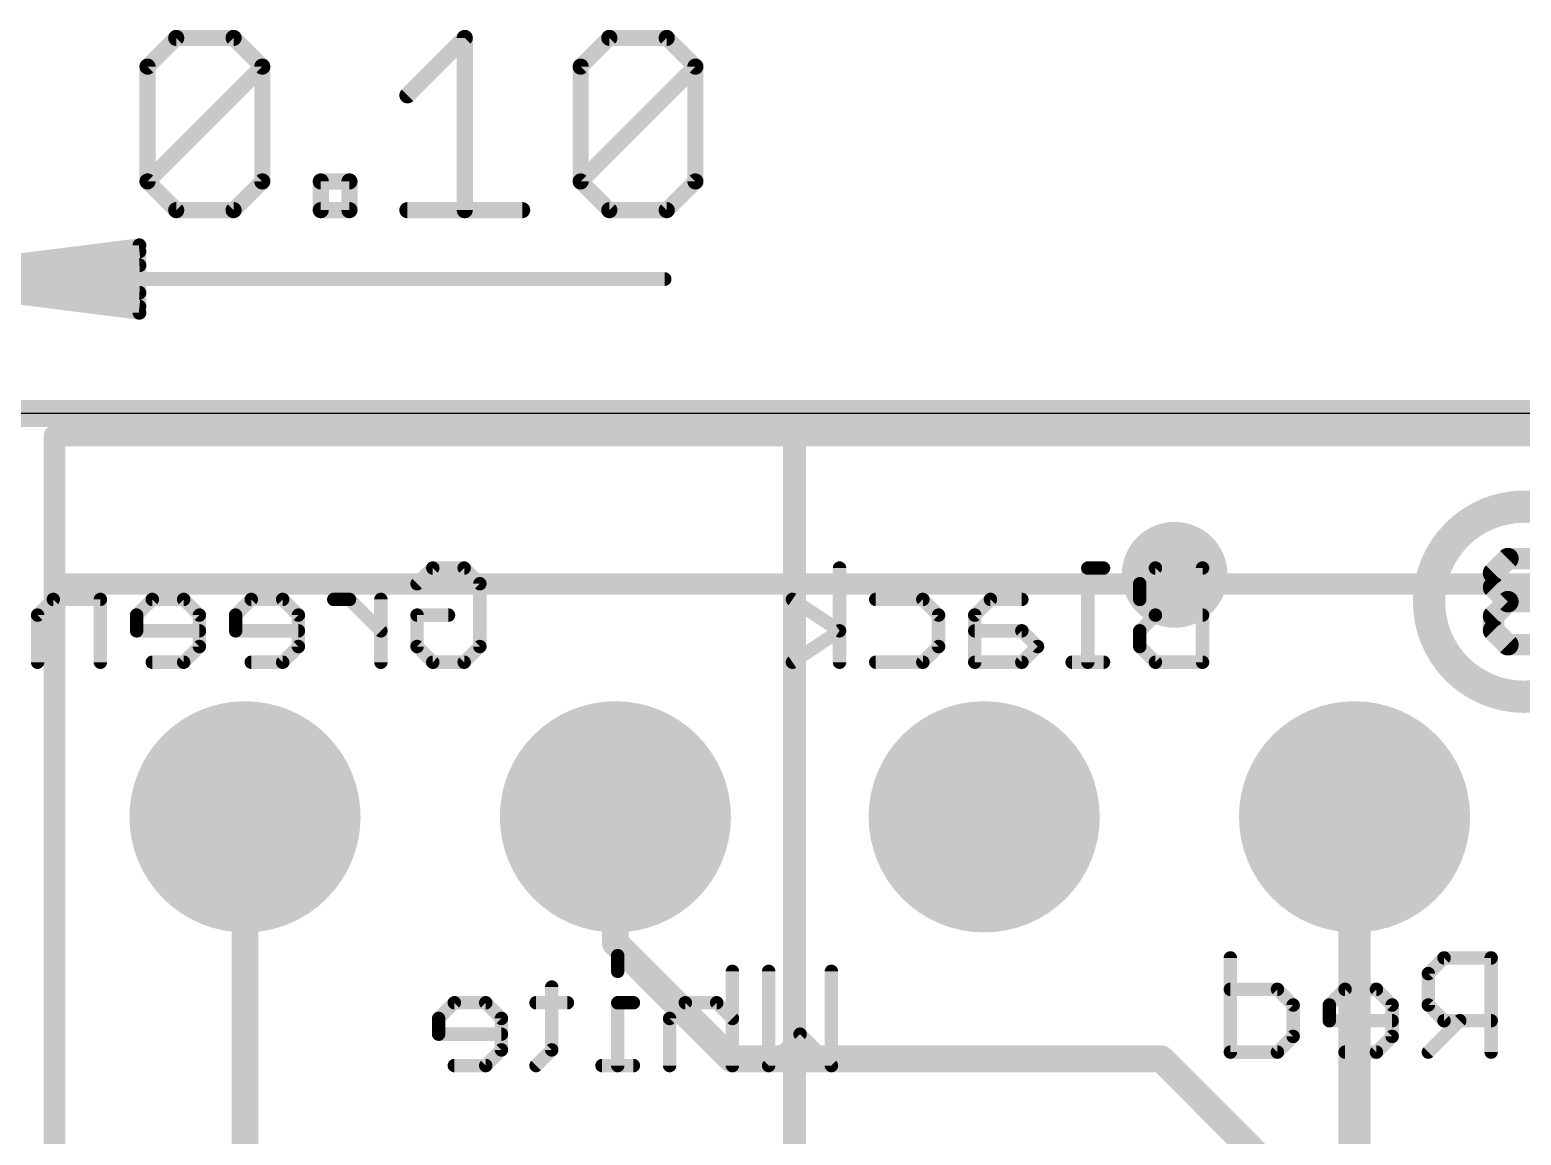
# Model space of a CAD drawing. Extents: x -9.1 to 30.1, y -12.8 to 22.4.
# Drawn here: x 0.29 to 14.39, y 11.92 to 22.36 of the extents above; entities that cross this region are included whole.
import ezdxf

# ---------------------------------------------------------------- set-up
doc = ezdxf.new("R2010")
doc.units = 0
for name, color, linetype in [('1', 12, 'CONTINUOUS'), ('16', 5, 'CONTINUOUS'), ('17', 110, 'CONTINUOUS'), ('20', 53, 'CONTINUOUS'), ('21', 40, 'CONTINUOUS'), ('22', 6, 'CONTINUOUS'), ('47', 253, 'CONTINUOUS')]:
    doc.layers.add(name, color=color, linetype=linetype)

# ---------------------------------------------------------------- blocks, each defined once
blk = doc.blocks.new('PIE')
at = {"const_width": 0.5}
blk.add_lwpolyline([(0, -0.25, 1), (0, 0.25, 1), (0, -0.25)], format="xyb", dxfattribs=at)
blk = doc.blocks.new('ROUNDP')
at = {"const_width": 0.5}
blk.add_lwpolyline([(0, -0.25, 1), (0, 0.25, 1), (0, -0.25)], format="xyb", dxfattribs=at)

msp = doc.modelspace()

# ---------------------------------------------------------------- linework, layer by layer
at = {"layer": '1', "const_width": 0.254}
for points in [[(-5.1435, 18.7325), (20.2565, 18.7325)], [(2.3275, 14.9225), (2.3275, 11.4275)], [(5.8275, 13.7305), (5.8275, 14.9225)], [(6.9215, 12.6365), (5.8275, 13.7305)], [(10.9855, 12.6365), (6.9215, 12.6365)], [(13.589, 10.033), (10.9855, 12.6365)]]:
    msp.add_lwpolyline(points, dxfattribs=at)
at = {"layer": '1', "const_width": 0.127}
for points in [[(2.391, 14.9225, 1), (2.264, 14.9225)], [(5.891, 14.9225, 1), (5.764, 14.9225)], [(5.8724, 13.7754, 1), (5.7826, 13.6856)], [(5.764, 13.7305, 1), (5.891, 13.7305)], [(6.9215, 12.7, 1), (6.9215, 12.573)], [(6.8766, 12.5916, 1), (6.9664, 12.6814)], [(11.0304, 12.6814, 1), (10.9406, 12.5916)], [(10.9855, 12.573, 1), (10.9855, 12.7)]]:
    msp.add_lwpolyline(points, format="xyb", dxfattribs=at)
at = {"layer": '16'}
for points, const_width in [([(-5.1435, 18.7325), (20.2565, 18.7325)], 0.254), ([(12.8125, 14.9225), (12.8125, 6.2085)], 0.3048)]:
    msp.add_lwpolyline(points, dxfattribs=dict(at, const_width=const_width))
at = {"layer": '16', "const_width": 0.1524}
msp.add_lwpolyline([(12.8887, 14.9225, 1), (12.7363, 14.9225)], format="xyb", dxfattribs=at)
at = {"layer": '20'}
msp.add_line((17.7165, 18.7325), (-2.6035, 18.7325), dxfattribs=at)
at = {"layer": '21', "const_width": 0.2032}
for points in [[(7.5275, 18.5225), (0.5275, 18.5225)], [(0.5275, 18.5225), (0.5275, 17.1225)], [(14.5125, 18.5225), (7.5125, 18.5225)], [(7.5125, 18.5225), (7.5125, 17.1225)], [(7.5275, 17.1225), (7.5275, 18.5225)], [(0.5275, 17.1225), (0.5275, 11.5225)], [(7.5275, 17.1225), (0.5275, 17.1225)], [(7.5125, 17.1225), (7.5125, 11.5225)], [(14.5125, 17.1225), (7.5125, 17.1225)], [(7.5275, 11.5225), (7.5275, 17.1225)]]:
    msp.add_lwpolyline(points, dxfattribs=at)
at = {"layer": '21', "const_width": 0.1016}
for points in [[(0.5275, 18.5733, 1), (0.5275, 18.4717)], [(0.5783, 18.5225, 1), (0.4767, 18.5225)], [(7.5125, 18.5733, 1), (7.5125, 18.4717)], [(7.5633, 18.5225, 1), (7.4617, 18.5225)], [(7.5783, 18.5225, 1), (7.4767, 18.5225)], [(7.5275, 18.4717, 1), (7.5275, 18.5733)], [(0.5783, 17.1225, 1), (0.4767, 17.1225)], [(0.5275, 17.1733, 1), (0.5275, 17.0717)], [(7.5633, 17.1225, 1), (7.4617, 17.1225)], [(7.5125, 17.1733, 1), (7.5125, 17.0717)], [(7.5783, 17.1225, 1), (7.4767, 17.1225)], [(7.5275, 17.0717, 1), (7.5275, 17.1733)], [(0.4767, 17.1225, 1), (0.5783, 17.1225)], [(7.4617, 17.1225, 1), (7.5633, 17.1225)], [(7.4767, 17.1225, 1), (7.5783, 17.1225)]]:
    msp.add_lwpolyline(points, format="xyb", dxfattribs=at)
at = {"layer": '22'}
for points, const_width in [([(14.4145, 16.0565, 1), (14.4145, 17.8525, 1), (14.4145, 16.0565)], 0.3048), ([(4.102, 17.3045, 1), (4.102, 17.241)], 0.0635), ([(4.1244, 17.2503, 1), (4.0795, 17.2952)], 0.0635), ([(4.421, 17.2952, 1), (4.3761, 17.2503)], 0.0635), ([(4.3985, 17.241, 1), (4.3985, 17.3045)], 0.0635), ([(7.9774, 17.2728, 1), (7.9139, 17.2728)], 0.0635), ([(10.2921, 17.3045, 1), (10.2921, 17.241)], 0.0635), ([(10.3239, 17.2728, 1), (10.2604, 17.2728)], 0.0635), ([(10.4404, 17.241, 1), (10.4404, 17.3045)], 0.0635), ([(10.931, 17.3045, 1), (10.931, 17.241)], 0.0635), ([(10.9535, 17.2503, 1), (10.9086, 17.2952)], 0.0635), ([(11.4077, 17.2728, 1), (11.3442, 17.2728)], 0.0635), ([(11.3759, 17.241, 1), (11.3759, 17.3045)], 0.0635), ([(14.2618, 17.4124, 1), (14.2618, 17.3108)], 0.1016), ([(14.2977, 17.3257, 1), (14.2258, 17.3975)], 0.1016), ([(14.177, 17.226, 1), (14.0754, 17.226)], 0.1016), ([(14.0903, 17.2619, 1), (14.1621, 17.1901)], 0.1016), ([(3.9312, 17.1469, 1), (3.9761, 17.102)], 0.0635), ([(4.5786, 17.1245, 1), (4.5151, 17.1245)], 0.0635), ([(4.5244, 17.102, 1), (4.5693, 17.1469)], 0.0635), ([(10.8145, 17.1245, 1), (10.751, 17.1245)], 0.0635), ([(10.7603, 17.1469, 1), (10.8052, 17.102)], 0.0635), ([(14.1621, 17.1263, 1), (14.0903, 17.0545)], 0.1016), ([(14.0754, 17.0904, 1), (14.177, 17.0904)], 0.1016), ([(14.2618, 17.0056, 1), (14.2618, 16.904)], 0.1016), ([(14.2977, 16.9189, 1), (14.2258, 16.9908)], 0.1016), ([(0.5158, 17.0079, 1), (0.5158, 16.9444)], 0.0635), ([(0.5383, 16.9537, 1), (0.4934, 16.9986)], 0.0635), ([(0.9924, 16.9762, 1), (0.9289, 16.9762)], 0.0635), ([(0.9607, 16.9444, 1), (0.9607, 17.0079)], 0.0635), ([(1.4513, 17.0079, 1), (1.4513, 16.9444)], 0.0635), ([(1.4738, 16.9537, 1), (1.4289, 16.9986)], 0.0635), ([(1.7704, 16.9986, 1), (1.7255, 16.9537)], 0.0635), ([(1.7479, 16.9444, 1), (1.7479, 17.0079)], 0.0635), ([(2.3868, 17.0079, 1), (2.3868, 16.9444)], 0.0635), ([(2.4093, 16.9537, 1), (2.3644, 16.9986)], 0.0635), ([(2.7059, 16.9986, 1), (2.661, 16.9537)], 0.0635), ([(2.6834, 16.9444, 1), (2.6834, 17.0079)], 0.0635), ([(3.1664, 17.0079, 1), (3.1664, 16.9444)], 0.0635), ([(3.3372, 16.9986, 1), (3.2923, 16.9537)], 0.0635), ([(3.3147, 16.9444, 1), (3.3147, 17.0079)], 0.0635), ([(3.6431, 16.9762, 1), (3.5796, 16.9762)], 0.0635), ([(7.5184, 17.0026, 1), (7.4832, 16.9498)], 0.0635), ([(8.288, 17.0079, 1), (8.288, 16.9444)], 0.0635), ([(8.7554, 16.9986, 1), (8.7105, 16.9537)], 0.0635), ([(8.7329, 16.9444, 1), (8.7329, 17.0079)], 0.0635), ([(9.3718, 17.0079, 1), (9.3718, 16.9444)], 0.0635), ([(9.3943, 16.9537, 1), (9.3494, 16.9986)], 0.0635), ([(9.6684, 16.9444, 1), (9.6684, 17.0079)], 0.0635), ([(10.751, 16.9762, 1), (10.8145, 16.9762)], 0.0635), ([(10.8052, 16.9986, 1), (10.7603, 16.9537)], 0.0635), ([(14.177, 16.8193, 1), (14.0754, 16.8193)], 0.1016), ([(14.2258, 16.9189, 1), (14.2977, 16.9908)], 0.1016), ([(0.3993, 16.8279, 1), (0.3358, 16.8279)], 0.0635), ([(0.3451, 16.8503, 1), (0.39, 16.8054)], 0.0635), ([(1.3348, 16.8279, 1), (1.2713, 16.8279)], 0.0635), ([(1.2806, 16.8503, 1), (1.3255, 16.8054)], 0.0635), ([(1.928, 16.8279, 1), (1.8645, 16.8279)], 0.0635), ([(1.8738, 16.8054, 1), (1.9187, 16.8503)], 0.0635), ([(2.2703, 16.8279, 1), (2.2068, 16.8279)], 0.0635), ([(2.2161, 16.8503, 1), (2.261, 16.8054)], 0.0635), ([(2.8635, 16.8279, 1), (2.8, 16.8279)], 0.0635), ([(2.8093, 16.8054, 1), (2.8542, 16.8503)], 0.0635), ([(3.9854, 16.8279, 1), (3.9219, 16.8279)], 0.0635), ([(3.9537, 16.8596, 1), (3.9537, 16.7961)], 0.0635), ([(4.2503, 16.7961, 1), (4.2503, 16.8596)], 0.0635), ([(8.913, 16.8279, 1), (8.8495, 16.8279)], 0.0635), ([(8.8588, 16.8054, 1), (8.9037, 16.8503)], 0.0635), ([(9.2553, 16.8279, 1), (9.1918, 16.8279)], 0.0635), ([(9.2011, 16.8503, 1), (9.246, 16.8054)], 0.0635), ([(10.931, 16.8596, 1), (10.931, 16.7961)], 0.0635), ([(10.9535, 16.8054, 1), (10.9086, 16.8503)], 0.0635), ([(10.9086, 16.8054, 1), (10.9535, 16.8503)], 0.0635), ([(11.3759, 16.7961, 1), (11.3759, 16.8596)], 0.0635), ([(14.0903, 16.8552, 1), (14.1621, 16.7833)], 0.1016), ([(14.1621, 16.7196, 1), (14.0903, 16.6478)], 0.1016), ([(1.303, 16.7113, 1), (1.303, 16.6478)], 0.0635), ([(1.2713, 16.6796, 1), (1.3348, 16.6796)], 0.0635), ([(1.8962, 16.6478, 1), (1.8962, 16.7113)], 0.0635), ([(2.2068, 16.6796, 1), (2.2703, 16.6796)], 0.0635), ([(2.2386, 16.7113, 1), (2.2386, 16.6478)], 0.0635), ([(2.8317, 16.6478, 1), (2.8317, 16.7113)], 0.0635), ([(3.5889, 16.6571, 1), (3.6338, 16.702)], 0.0635), ([(7.9633, 16.6532, 1), (7.9281, 16.706)], 0.0635), ([(7.9281, 16.6532, 1), (7.9633, 16.706)], 0.0635), ([(9.2236, 16.7113, 1), (9.2236, 16.6478)], 0.0635), ([(9.6909, 16.702, 1), (9.646, 16.6571)], 0.0635), ([(9.6684, 16.6478, 1), (9.6684, 16.7113)], 0.0635), ([(10.8145, 16.6796, 1), (10.751, 16.6796)], 0.0635), ([(10.7603, 16.702, 1), (10.8052, 16.6571)], 0.0635), ([(14.0754, 16.6837, 1), (14.177, 16.6837)], 0.1016), ([(14.2618, 16.5989, 1), (14.2618, 16.4973)], 0.1016), ([(14.2258, 16.5122, 1), (14.2977, 16.584)], 0.1016), ([(1.8645, 16.5313, 1), (1.928, 16.5313)], 0.0635), ([(1.9187, 16.5088, 1), (1.8738, 16.5537)], 0.0635), ([(2.8, 16.5313, 1), (2.8635, 16.5313)], 0.0635), ([(2.8542, 16.5088, 1), (2.8093, 16.5537)], 0.0635), ([(3.9219, 16.5313, 1), (3.9854, 16.5313)], 0.0635), ([(3.9761, 16.5537, 1), (3.9312, 16.5088)], 0.0635), ([(4.5151, 16.5313, 1), (4.5786, 16.5313)], 0.0635), ([(4.5693, 16.5088, 1), (4.5244, 16.5537)], 0.0635), ([(8.8495, 16.5313, 1), (8.913, 16.5313)], 0.0635), ([(8.9037, 16.5088, 1), (8.8588, 16.5537)], 0.0635), ([(9.8392, 16.5088, 1), (9.7943, 16.5537)], 0.0635), ([(9.7943, 16.5088, 1), (9.8392, 16.5537)], 0.0635), ([(10.751, 16.5313, 1), (10.8145, 16.5313)], 0.0635), ([(10.8052, 16.5537, 1), (10.7603, 16.5088)], 0.0635), ([(0.3358, 16.383, 1), (0.3993, 16.383)], 0.0635), ([(0.9289, 16.383, 1), (0.9924, 16.383)], 0.0635), ([(1.4513, 16.4147, 1), (1.4513, 16.3513)], 0.0635), ([(1.7255, 16.4055, 1), (1.7704, 16.3605)], 0.0635), ([(1.7479, 16.3513, 1), (1.7479, 16.4147)], 0.0635), ([(2.3868, 16.4147, 1), (2.3868, 16.3513)], 0.0635), ([(2.661, 16.4055, 1), (2.7059, 16.3605)], 0.0635), ([(2.6834, 16.3513, 1), (2.6834, 16.4147)], 0.0635), ([(3.5796, 16.383, 1), (3.6431, 16.383)], 0.0635), ([(4.102, 16.4147, 1), (4.102, 16.3513)], 0.0635), ([(4.0795, 16.3605, 1), (4.1244, 16.4055)], 0.0635), ([(4.3761, 16.4055, 1), (4.421, 16.3605)], 0.0635), ([(4.3985, 16.3513, 1), (4.3985, 16.4147)], 0.0635), ([(7.4832, 16.4094, 1), (7.5184, 16.3566)], 0.0635), ([(7.9139, 16.383, 1), (7.9774, 16.383)], 0.0635), ([(8.288, 16.4147, 1), (8.288, 16.3513)], 0.0635), ([(8.7105, 16.4055, 1), (8.7554, 16.3605)], 0.0635), ([(8.7329, 16.3513, 1), (8.7329, 16.4147)], 0.0635), ([(9.2236, 16.4147, 1), (9.2236, 16.3513)], 0.0635), ([(9.1918, 16.383, 1), (9.2553, 16.383)], 0.0635), ([(9.646, 16.4055, 1), (9.6909, 16.3605)], 0.0635), ([(9.6684, 16.3513, 1), (9.6684, 16.4147)], 0.0635), ([(10.1438, 16.4147, 1), (10.1438, 16.3513)], 0.0635), ([(10.2604, 16.383, 1), (10.3239, 16.383)], 0.0635), ([(10.4404, 16.3513, 1), (10.4404, 16.4147)], 0.0635), ([(10.931, 16.4147, 1), (10.931, 16.3513)], 0.0635), ([(10.9086, 16.3605, 1), (10.9535, 16.4055)], 0.0635), ([(11.3442, 16.383, 1), (11.4077, 16.383)], 0.0635), ([(11.3759, 16.3513, 1), (11.3759, 16.4147)], 0.0635), ([(5.8814, 13.6111, 1), (5.8179, 13.6111)], 0.0635), ([(11.6708, 13.5898, 1), (11.6073, 13.5898)], 0.0635), ([(13.6584, 13.6215, 1), (13.6584, 13.558)], 0.0635), ([(13.6809, 13.5673, 1), (13.6359, 13.6122)], 0.0635), ([(14.135, 13.5898, 1), (14.0715, 13.5898)], 0.0635), ([(14.1033, 13.558, 1), (14.1033, 13.6215)], 0.0635), ([(5.8179, 13.4628, 1), (5.8814, 13.4628)], 0.0635), ([(6.9652, 13.4628, 1), (6.9017, 13.4628)], 0.0635), ([(7.3075, 13.4628, 1), (7.244, 13.4628)], 0.0635), ([(7.9007, 13.4628, 1), (7.8372, 13.4628)], 0.0635), ([(13.5419, 13.4415, 1), (13.4784, 13.4415)], 0.0635), ([(13.4877, 13.4639, 1), (13.5326, 13.419)], 0.0635), ([(5.2577, 13.3145, 1), (5.1942, 13.3145)], 0.0635), ([(11.6391, 13.3249, 1), (11.6391, 13.2614)], 0.0635), ([(12.1064, 13.3156, 1), (12.0615, 13.2707)], 0.0635), ([(12.0839, 13.2614, 1), (12.0839, 13.3249)], 0.0635), ([(12.7229, 13.3249, 1), (12.7229, 13.2614)], 0.0635), ([(12.7453, 13.2707, 1), (12.7004, 13.3156)], 0.0635), ([(13.0419, 13.3156, 1), (12.997, 13.2707)], 0.0635), ([(13.0195, 13.2614, 1), (13.0195, 13.3249)], 0.0635), ([(4.3057, 13.1979, 1), (4.3057, 13.1344)], 0.0635), ([(4.3281, 13.1437, 1), (4.2832, 13.1886)], 0.0635), ([(4.6247, 13.1886, 1), (4.5798, 13.1437)], 0.0635), ([(4.6023, 13.1344, 1), (4.6023, 13.1979)], 0.0635), ([(5.0777, 13.1979, 1), (5.0777, 13.1344)], 0.0635), ([(5.3742, 13.1344, 1), (5.3742, 13.1979)], 0.0635), ([(5.8496, 13.1979, 1), (5.8496, 13.1344)], 0.0635), ([(5.8814, 13.1662, 1), (5.8179, 13.1662)], 0.0635), ([(5.9979, 13.1344, 1), (5.9979, 13.1979)], 0.0635), ([(6.4886, 13.1979, 1), (6.4886, 13.1344)], 0.0635), ([(6.511, 13.1437, 1), (6.4661, 13.1886)], 0.0635), ([(6.8076, 13.1886, 1), (6.7627, 13.1437)], 0.0635), ([(6.7851, 13.1344, 1), (6.7851, 13.1979)], 0.0635), ([(12.264, 13.1449, 1), (12.2005, 13.1449)], 0.0635), ([(12.2098, 13.1224, 1), (12.2547, 13.1673)], 0.0635), ([(12.6063, 13.1449, 1), (12.5428, 13.1449)], 0.0635), ([(12.5521, 13.1673, 1), (12.597, 13.1224)], 0.0635), ([(13.1995, 13.1449, 1), (13.136, 13.1449)], 0.0635), ([(13.1453, 13.1224, 1), (13.1902, 13.1673)], 0.0635), ([(13.4784, 13.1449, 1), (13.5419, 13.1449)], 0.0635), ([(13.5326, 13.1673, 1), (13.4877, 13.1224)], 0.0635), ([(4.1891, 13.0179, 1), (4.1256, 13.0179)], 0.0635), ([(4.1349, 13.0403, 1), (4.1798, 12.9954)], 0.0635), ([(4.7823, 13.0179, 1), (4.7188, 13.0179)], 0.0635), ([(4.7281, 12.9954, 1), (4.773, 13.0403)], 0.0635), ([(6.372, 13.0179, 1), (6.3085, 13.0179)], 0.0635), ([(6.3178, 13.0403, 1), (6.3627, 12.9954)], 0.0635), ([(6.911, 12.9954, 1), (6.9559, 13.0403)], 0.0635), ([(12.5428, 12.9966, 1), (12.6063, 12.9966)], 0.0635), ([(12.5746, 13.0283, 1), (12.5746, 12.9648)], 0.0635), ([(13.1678, 12.9648, 1), (13.1678, 13.0283)], 0.0635), ([(13.6584, 13.0283, 1), (13.6584, 12.9648)], 0.0635), ([(13.6359, 12.9741, 1), (13.6809, 13.019)], 0.0635), ([(13.8291, 12.9741, 1), (13.7842, 13.019)], 0.0635), ([(14.1033, 12.9648, 1), (14.1033, 13.0283)], 0.0635), ([(4.1574, 12.9013, 1), (4.1574, 12.8378)], 0.0635), ([(4.1256, 12.8696, 1), (4.1891, 12.8696)], 0.0635), ([(4.7506, 12.8378, 1), (4.7506, 12.9013)], 0.0635), ([(7.5948, 12.892, 1), (7.5499, 12.8471)], 0.0635), ([(7.5948, 12.8471, 1), (7.5499, 12.892)], 0.0635), ([(12.2005, 12.8483, 1), (12.264, 12.8483)], 0.0635), ([(12.2547, 12.8258, 1), (12.2098, 12.8707)], 0.0635), ([(13.136, 12.8483, 1), (13.1995, 12.8483)], 0.0635), ([(13.1902, 12.8258, 1), (13.1453, 12.8707)], 0.0635), ([(4.7188, 12.7213, 1), (4.7823, 12.7213)], 0.0635), ([(4.773, 12.6988, 1), (4.7281, 12.7437)], 0.0635), ([(5.1942, 12.7213, 1), (5.2577, 12.7213)], 0.0635), ([(5.2484, 12.6988, 1), (5.2035, 12.7437)], 0.0635), ([(11.6391, 12.7318, 1), (11.6391, 12.6683)], 0.0635), ([(11.6073, 12.7, 1), (11.6708, 12.7)], 0.0635), ([(12.0615, 12.7225, 1), (12.1064, 12.6775)], 0.0635), ([(12.0839, 12.6683, 1), (12.0839, 12.7318)], 0.0635), ([(12.7229, 12.7318, 1), (12.7229, 12.6683)], 0.0635), ([(12.997, 12.7225, 1), (13.0419, 12.6775)], 0.0635), ([(13.0195, 12.6683, 1), (13.0195, 12.7318)], 0.0635), ([(13.4877, 12.7225, 1), (13.5326, 12.6775)], 0.0635), ([(14.0715, 12.7, 1), (14.135, 12.7)], 0.0635), ([(4.3057, 12.6048, 1), (4.3057, 12.5412)], 0.0635), ([(4.5798, 12.5955, 1), (4.6247, 12.5505)], 0.0635), ([(4.6023, 12.5412, 1), (4.6023, 12.6048)], 0.0635), ([(5.0552, 12.5955, 1), (5.1001, 12.5505)], 0.0635), ([(5.7013, 12.6048, 1), (5.7013, 12.5412)], 0.0635), ([(5.8179, 12.573, 1), (5.8814, 12.573)], 0.0635), ([(5.9979, 12.5412, 1), (5.9979, 12.6048)], 0.0635), ([(6.3085, 12.573, 1), (6.372, 12.573)], 0.0635), ([(6.9017, 12.573, 1), (6.9652, 12.573)], 0.0635), ([(7.2533, 12.5955, 1), (7.2982, 12.5505)], 0.0635), ([(7.244, 12.573, 1), (7.3075, 12.573)], 0.0635), ([(7.8372, 12.573, 1), (7.9007, 12.573)], 0.0635), ([(7.8465, 12.5505, 1), (7.8914, 12.5955)], 0.0635)]:
    msp.add_lwpolyline(points, format="xyb", dxfattribs=dict(at, const_width=const_width))
for points, const_width in [([(3.9537, 17.1245), (4.102, 17.2728)], 0.127), ([(4.102, 17.2728), (4.3985, 17.2728)], 0.127), ([(4.3985, 17.2728), (4.5468, 17.1245)], 0.127), ([(7.9457, 16.383), (7.9457, 17.2728)], 0.127), ([(10.4404, 17.2728), (10.2921, 17.2728)], 0.127), ([(10.2921, 17.2728), (10.2921, 16.383)], 0.127), ([(10.931, 17.2728), (10.7827, 17.1245)], 0.127), ([(11.3759, 17.2728), (10.931, 17.2728)], 0.127), ([(11.3759, 16.383), (11.3759, 17.2728)], 0.127), ([(14.2618, 17.3616), (14.1262, 17.226)], 0.2032), ([(14.6685, 17.3616), (14.2618, 17.3616)], 0.2032), ([(14.1262, 17.226), (14.1262, 17.0904)], 0.2032), ([(4.5468, 17.1245), (4.5468, 16.5313)], 0.127), ([(10.7827, 17.1245), (10.7827, 16.9762)], 0.127), ([(14.1262, 17.0904), (14.2618, 16.9548)], 0.2032), ([(14.2618, 16.9548), (14.1262, 16.8193)], 0.2032), ([(14.6685, 16.9548), (14.2618, 16.9548)], 0.2032), ([(0.5158, 16.9762), (0.3675, 16.8279)], 0.127), ([(0.9607, 16.9762), (0.5158, 16.9762)], 0.127), ([(0.9607, 16.383), (0.9607, 16.9762)], 0.127), ([(1.4513, 16.9762), (1.303, 16.8279)], 0.127), ([(1.7479, 16.9762), (1.4513, 16.9762)], 0.127), ([(1.8962, 16.8279), (1.7479, 16.9762)], 0.127), ([(2.3868, 16.9762), (2.2386, 16.8279)], 0.127), ([(2.6834, 16.9762), (2.3868, 16.9762)], 0.127), ([(2.8317, 16.8279), (2.6834, 16.9762)], 0.127), ([(3.3147, 16.9762), (3.1664, 16.9762)], 0.127), ([(3.6113, 16.6796), (3.3147, 16.9762)], 0.127), ([(3.6113, 16.383), (3.6113, 16.9762)], 0.127), ([(7.9457, 16.6796), (7.5008, 16.9762)], 0.127), ([(8.288, 16.9762), (8.7329, 16.9762)], 0.127), ([(8.7329, 16.9762), (8.8812, 16.8279)], 0.127), ([(9.3718, 16.9762), (9.2236, 16.8279)], 0.127), ([(9.6684, 16.9762), (9.3718, 16.9762)], 0.127), ([(10.7827, 16.9762), (10.931, 16.8279)], 0.127), ([(14.1262, 16.8193), (14.1262, 16.6837)], 0.2032), ([(0.3675, 16.8279), (0.3675, 16.383)], 0.127), ([(1.303, 16.8279), (1.303, 16.6796)], 0.127), ([(1.8962, 16.5313), (1.8962, 16.8279)], 0.127), ([(2.2386, 16.8279), (2.2386, 16.6796)], 0.127), ([(2.8317, 16.5313), (2.8317, 16.8279)], 0.127), ([(3.9537, 16.5313), (3.9537, 16.8279)], 0.127), ([(3.9537, 16.8279), (4.2503, 16.8279)], 0.127), ([(8.8812, 16.8279), (8.8812, 16.5313)], 0.127), ([(9.2236, 16.8279), (9.2236, 16.383)], 0.127), ([(10.931, 16.8279), (10.7827, 16.6796)], 0.127), ([(11.3759, 16.8279), (10.931, 16.8279)], 0.127), ([(14.1262, 16.6837), (14.2618, 16.5481)], 0.2032), ([(1.303, 16.6796), (1.8962, 16.6796)], 0.127), ([(2.2386, 16.6796), (2.8317, 16.6796)], 0.127), ([(7.5008, 16.383), (7.9457, 16.6796)], 0.127), ([(9.6684, 16.6796), (9.2236, 16.6796)], 0.127), ([(9.8167, 16.5313), (9.6684, 16.6796)], 0.127), ([(10.7827, 16.6796), (10.7827, 16.5313)], 0.127), ([(14.2618, 16.5481), (14.6685, 16.5481)], 0.2032), ([(1.7479, 16.383), (1.8962, 16.5313)], 0.127), ([(2.6834, 16.383), (2.8317, 16.5313)], 0.127), ([(4.102, 16.383), (3.9537, 16.5313)], 0.127), ([(4.5468, 16.5313), (4.3985, 16.383)], 0.127), ([(8.8812, 16.5313), (8.7329, 16.383)], 0.127), ([(9.6684, 16.383), (9.8167, 16.5313)], 0.127), ([(10.7827, 16.5313), (10.931, 16.383)], 0.127), ([(1.4513, 16.383), (1.7479, 16.383)], 0.127), ([(2.3868, 16.383), (2.6834, 16.383)], 0.127), ([(4.3985, 16.383), (4.102, 16.383)], 0.127), ([(8.7329, 16.383), (8.288, 16.383)], 0.127), ([(9.2236, 16.383), (9.6684, 16.383)], 0.127), ([(10.4404, 16.383), (10.1438, 16.383)], 0.127), ([(10.931, 16.383), (11.3759, 16.383)], 0.127), ([(5.8496, 13.6111), (5.8496, 13.4628)], 0.127), ([(11.6391, 13.5898), (11.6391, 12.7)], 0.127), ([(13.6584, 13.5898), (13.5101, 13.4415)], 0.127), ([(14.1033, 13.5898), (13.6584, 13.5898)], 0.127), ([(14.1033, 12.7), (14.1033, 13.5898)], 0.127), ([(6.9334, 13.4628), (6.9334, 12.573)], 0.127), ([(7.2758, 12.573), (7.2758, 13.4628)], 0.127), ([(7.869, 13.4628), (7.869, 12.573)], 0.127), ([(13.5101, 13.4415), (13.5101, 13.1449)], 0.127), ([(5.226, 13.3145), (5.226, 12.7213)], 0.127), ([(12.0839, 13.2932), (11.6391, 13.2932)], 0.127), ([(12.2322, 13.1449), (12.0839, 13.2932)], 0.127), ([(12.7229, 13.2932), (12.5746, 13.1449)], 0.127), ([(13.0195, 13.2932), (12.7229, 13.2932)], 0.127), ([(13.1678, 13.1449), (13.0195, 13.2932)], 0.127), ([(4.3057, 13.1662), (4.1574, 13.0179)], 0.127), ([(4.6023, 13.1662), (4.3057, 13.1662)], 0.127), ([(4.7506, 13.0179), (4.6023, 13.1662)], 0.127), ([(5.3742, 13.1662), (5.0777, 13.1662)], 0.127), ([(5.9979, 13.1662), (5.8496, 13.1662)], 0.127), ([(5.8496, 13.1662), (5.8496, 12.573)], 0.127), ([(6.4886, 13.1662), (6.3403, 13.0179)], 0.127), ([(6.7851, 13.1662), (6.4886, 13.1662)], 0.127), ([(6.9334, 13.0179), (6.7851, 13.1662)], 0.127), ([(12.2322, 12.8483), (12.2322, 13.1449)], 0.127), ([(12.5746, 13.1449), (12.5746, 12.9966)], 0.127), ([(13.1678, 12.8483), (13.1678, 13.1449)], 0.127), ([(13.5101, 13.1449), (13.6584, 12.9966)], 0.127), ([(4.1574, 13.0179), (4.1574, 12.8696)], 0.127), ([(4.7506, 12.7213), (4.7506, 13.0179)], 0.127), ([(6.3403, 13.0179), (6.3403, 12.573)], 0.127), ([(12.5746, 12.9966), (13.1678, 12.9966)], 0.127), ([(13.8067, 12.9966), (13.5101, 12.7)], 0.127), ([(13.6584, 12.9966), (14.1033, 12.9966)], 0.127), ([(4.1574, 12.8696), (4.7506, 12.8696)], 0.127), ([(7.5724, 12.8696), (7.2758, 12.573)], 0.127), ([(7.869, 12.573), (7.5724, 12.8696)], 0.127), ([(12.0839, 12.7), (12.2322, 12.8483)], 0.127), ([(13.0195, 12.7), (13.1678, 12.8483)], 0.127), ([(4.6023, 12.573), (4.7506, 12.7213)], 0.127), ([(5.226, 12.7213), (5.0777, 12.573)], 0.127), ([(11.6391, 12.7), (12.0839, 12.7)], 0.127), ([(12.7229, 12.7), (13.0195, 12.7)], 0.127), ([(4.3057, 12.573), (4.6023, 12.573)], 0.127), ([(5.9979, 12.573), (5.7013, 12.573)], 0.127)]:
    msp.add_lwpolyline(points, dxfattribs=dict(at, const_width=const_width))
at = {"layer": '47'}
for points, const_width in [([(1.4062, 22.009), (1.6774, 22.2802)], 0.1524), ([(1.6774, 22.2802), (2.2197, 22.2802)], 0.1524), ([(2.2197, 22.2802), (2.4909, 22.009)], 0.1524), ([(3.8619, 21.7379), (4.4043, 22.2802)], 0.1524), ([(4.4043, 22.2802), (4.4043, 20.6532)], 0.1524), ([(5.4991, 22.009), (5.7703, 22.2802)], 0.1524), ([(5.7703, 22.2802), (6.3126, 22.2802)], 0.1524), ([(6.3126, 22.2802), (6.5838, 22.009)], 0.1524), ([(1.4062, 20.9244), (1.4062, 22.009)], 0.1524), ([(1.4062, 20.9244), (2.4909, 22.009)], 0.1524), ([(2.4909, 22.009), (2.4909, 20.9244)], 0.1524), ([(5.4991, 20.9244), (5.4991, 22.009)], 0.1524), ([(5.4991, 20.9244), (6.5838, 22.009)], 0.1524), ([(6.5838, 22.009), (6.5838, 20.9244)], 0.1524), ([(1.6774, 20.6532), (1.4062, 20.9244)], 0.1524), ([(2.4909, 20.9244), (2.2197, 20.6532)], 0.1524), ([(3.0434, 20.6532), (3.0434, 20.9244)], 0.1524), ([(3.0434, 20.9244), (3.3145, 20.9244)], 0.1524), ([(3.3145, 20.9244), (3.3145, 20.6532)], 0.1524), ([(5.7703, 20.6532), (5.4991, 20.9244)], 0.1524), ([(6.5838, 20.9244), (6.3126, 20.6532)], 0.1524), ([(2.2197, 20.6532), (1.6774, 20.6532)], 0.1524), ([(3.3145, 20.6532), (3.0434, 20.6532)], 0.1524), ([(3.8619, 20.6532), (4.9466, 20.6532)], 0.1524), ([(6.3126, 20.6532), (5.7703, 20.6532)], 0.1524), ([(-1.205, 20.0025), (1.33, 20.3217)], 0.13), ([(-1.205, 20.0025), (1.33, 20.2625)], 0.13), ([(1.33, 20.3217), (1.33, 19.6833)], 0.13), ([(-1.205, 20.0025), (1.33, 20.1325)], 0.13), ([(-1.205, 20.0025), (6.2928, 20.0025)], 0.13), ([(1.33, 19.6833), (-1.205, 20.0025)], 0.13), ([(1.33, 19.8725), (-1.205, 20.0025)], 0.13), ([(1.33, 19.7425), (-1.205, 20.0025)], 0.13)]:
    msp.add_lwpolyline(points, dxfattribs=dict(at, const_width=const_width))
for points, const_width in [([(1.6774, 22.3183, 1), (1.6774, 22.2421)], 0.0762), ([(1.7043, 22.2532, 1), (1.6504, 22.3071)], 0.0762), ([(2.2466, 22.3071, 1), (2.1928, 22.2532)], 0.0762), ([(2.2197, 22.2421, 1), (2.2197, 22.3183)], 0.0762), ([(4.4424, 22.2802, 1), (4.3662, 22.2802)], 0.0762), ([(4.4312, 22.2532, 1), (4.3773, 22.3071)], 0.0762), ([(5.7703, 22.3183, 1), (5.7703, 22.2421)], 0.0762), ([(5.7972, 22.2532, 1), (5.7433, 22.3071)], 0.0762), ([(6.3395, 22.3071, 1), (6.2856, 22.2532)], 0.0762), ([(6.3126, 22.2421, 1), (6.3126, 22.3183)], 0.0762), ([(1.4443, 22.009, 1), (1.3681, 22.009)], 0.0762), ([(1.3793, 22.036, 1), (1.4331, 21.9821)], 0.0762), ([(2.529, 22.009, 1), (2.4528, 22.009)], 0.0762), ([(2.5178, 21.9821, 1), (2.4639, 22.036)], 0.0762), ([(2.4639, 21.9821, 1), (2.5178, 22.036)], 0.0762), ([(5.4721, 22.036, 1), (5.526, 21.9821)], 0.0762), ([(5.5372, 22.009, 1), (5.461, 22.009)], 0.0762), ([(6.6219, 22.009, 1), (6.5457, 22.009)], 0.0762), ([(6.6107, 21.9821, 1), (6.5568, 22.036)], 0.0762), ([(6.5568, 21.9821, 1), (6.6107, 22.036)], 0.0762), ([(3.835, 21.7648, 1), (3.8889, 21.7109)], 0.0762), ([(1.4331, 20.9513, 1), (1.3793, 20.8974)], 0.0762), ([(2.5178, 20.8974, 1), (2.4639, 20.9513)], 0.0762), ([(3.0815, 20.9244, 1), (3.0053, 20.9244)], 0.0762), ([(3.0434, 20.9625, 1), (3.0434, 20.8863)], 0.0762), ([(3.3526, 20.9244, 1), (3.2764, 20.9244)], 0.0762), ([(3.3145, 20.8863, 1), (3.3145, 20.9625)], 0.0762), ([(5.526, 20.9513, 1), (5.4721, 20.8974)], 0.0762), ([(6.6107, 20.8974, 1), (6.5568, 20.9513)], 0.0762), ([(1.3793, 20.9513, 1), (1.4331, 20.8974)], 0.0762), ([(1.3681, 20.9244, 1), (1.4443, 20.9244)], 0.0762), ([(2.4528, 20.9244, 1), (2.529, 20.9244)], 0.0762), ([(5.4721, 20.9513, 1), (5.526, 20.8974)], 0.0762), ([(5.461, 20.9244, 1), (5.5372, 20.9244)], 0.0762), ([(6.5457, 20.9244, 1), (6.6219, 20.9244)], 0.0762), ([(1.6774, 20.6913, 1), (1.6774, 20.6151)], 0.0762), ([(1.6504, 20.6263, 1), (1.7043, 20.6801)], 0.0762), ([(2.1928, 20.6801, 1), (2.2466, 20.6263)], 0.0762), ([(2.2197, 20.6151, 1), (2.2197, 20.6913)], 0.0762), ([(3.0434, 20.6913, 1), (3.0434, 20.6151)], 0.0762), ([(3.3145, 20.6151, 1), (3.3145, 20.6913)], 0.0762), ([(3.8619, 20.6913, 1), (3.8619, 20.6151)], 0.0762), ([(4.9466, 20.6151, 1), (4.9466, 20.6913)], 0.0762), ([(5.7703, 20.6913, 1), (5.7703, 20.6151)], 0.0762), ([(5.7433, 20.6263, 1), (5.7972, 20.6801)], 0.0762), ([(6.2856, 20.6801, 1), (6.3395, 20.6263)], 0.0762), ([(6.3126, 20.6151, 1), (6.3126, 20.6913)], 0.0762), ([(3.0053, 20.6532, 1), (3.0815, 20.6532)], 0.0762), ([(3.2764, 20.6532, 1), (3.3526, 20.6532)], 0.0762), ([(4.3662, 20.6532, 1), (4.4424, 20.6532)], 0.0762), ([(1.3625, 20.3217, 1), (1.2975, 20.3217)], 0.065), ([(1.3341, 20.2895, 1), (1.3259, 20.354)], 0.065), ([(1.3333, 20.2302, 1), (1.3267, 20.2948)], 0.065), ([(1.3317, 20.1, 1), (1.3283, 20.165)], 0.065), ([(6.2928, 19.97, 1), (6.2928, 20.035)], 0.065), ([(1.3283, 19.84, 1), (1.3317, 19.905)], 0.065), ([(1.3259, 19.651, 1), (1.3341, 19.7155)], 0.065), ([(1.3267, 19.7102, 1), (1.3333, 19.7748)], 0.065), ([(1.2975, 19.6833, 1), (1.3625, 19.6833)], 0.065)]:
    msp.add_lwpolyline(points, format="xyb", dxfattribs=dict(at, const_width=const_width))

# ---------------------------------------------------------------- block references
at = {"layer": '1'}
msp.add_blockref('PIE', (11.1125, 17.2085), dxfattribs=at)
at = {"layer": '17', "xscale": 2.1844, "yscale": 2.1844, "rotation": 180}
for p in [(2.3275, 14.9225), (2.3275, 14.9225), (5.8275, 14.9225), (5.8275, 14.9225), (9.3125, 14.9225), (9.3125, 14.9225), (12.8125, 14.9225), (12.8125, 14.9225)]:
    msp.add_blockref('ROUNDP', p, dxfattribs=at)

doc.saveas('drawing.dxf')
